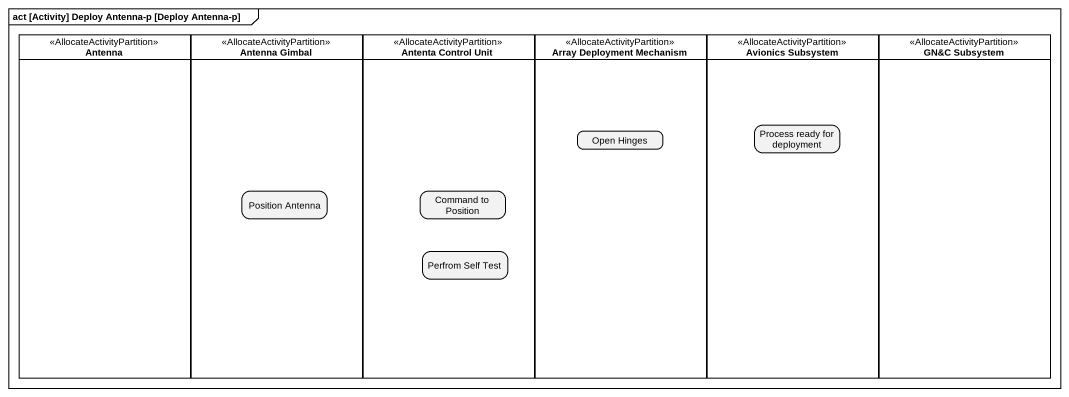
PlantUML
@startuml
mainframe act [Activity] Deploy Antenna-p [Deploy Antenna-p]
hide empty description
state Antenna <<AllocateActivityPartition>>
state "Antenna Gimbal" as Antenna_Gimbal <<AllocateActivityPartition>> {
  state "Position Antenna" as Position_Antenna
}
state "Antenta Control Unit" as Antenta_Control_Unit <<AllocateActivityPartition>> {
  state "Command to Position" as Command_to_Position
  state "Perfrom Self Test" as Perfrom_Self_Test
}
state "Array Deployment Mechanism" as Array_Deployment_Mechanism <<AllocateActivityPartition>> {
  state "Open Hinges" as Open_Hinges
}
state "Avionics Subsystem" as Avionics_Subsystem <<AllocateActivityPartition>> {
  state "Process ready for deployment" as Process_ready_for_deployment
}
state "GN&C Subsystem" as GN_C_Subsystem <<AllocateActivityPartition>>
@enduml
